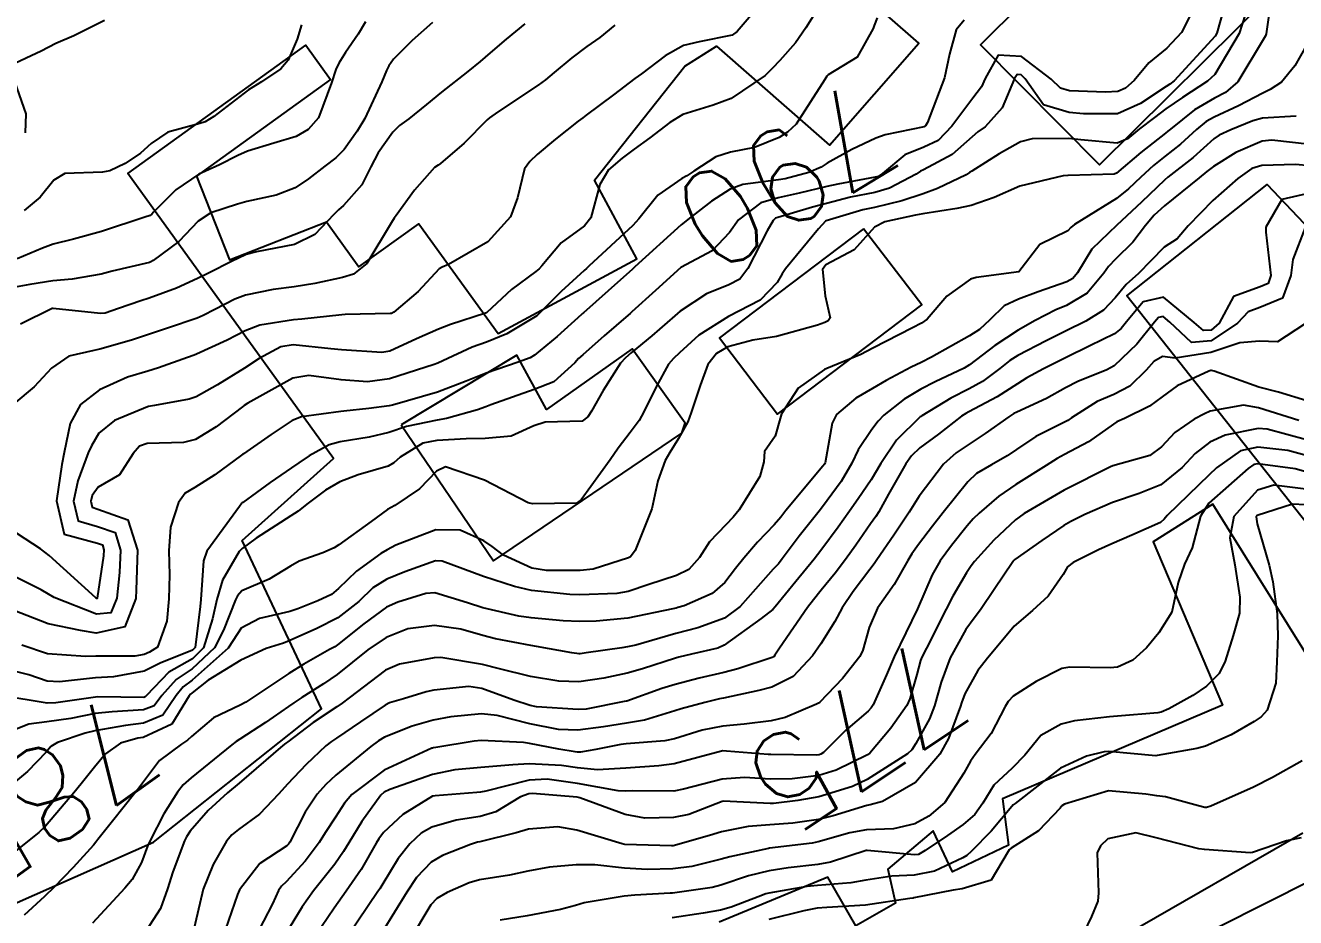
# Model space of a CAD drawing. Header units: metres. Extents: x 318500 to 325275, y 7408834 to 7428799.
# Drawn here: x 321702.1 to 321754.7, y 7423627.6 to 7423664.5 of the extents above; entities that cross this region are included whole.
import ezdxf
from ezdxf.enums import TextEntityAlignment as Align

# ---------------------------------------------------------------- set-up
doc = ezdxf.new("R2010")
doc.units = ezdxf.units.M
doc.header["$MEASUREMENT"] = 0
doc.linetypes.add('CONTINUO', pattern=[0])
for name, color, linetype in [('Cotas', 45, 'Continuous'), ('Curvas de Nivel 1m', 11, 'Continuous'), ('Curvas de Nivel 5m', 15, 'Continuous'), ('Edificações', 30, 'Continuous'), ('TEXTO', 45, 'Continuous')]:
    doc.layers.add(name, color=color, linetype=linetype)
doc.styles.add('Style-STANDARD', font='STANDARD.shx')

msp = doc.modelspace()

# ---------------------------------------------------------------- linework, layer by layer
at = {"layer": 'Curvas de Nivel 1m', "flags": 128}
for points, elevation in [([(321751.822, 7423665.704), (321751.399, 7423664.179), (321751.329, 7423664.055), (321749.631, 7423662.205), (321749.454, 7423662.061), (321749.306, 7423661.97), (321748.241, 7423661.27), (321747.286, 7423660.831), (321745.872, 7423660.837), (321745.286, 7423660.887), (321744.217, 7423661.204), (321743.466, 7423662.288), (321743.302, 7423662.455), (321743.128, 7423662.467), (321743.021, 7423662.293), (321742.504, 7423661.082), (321741.807, 7423660.305), (321741.499, 7423660.085), (321741.274, 7423659.883), (321740.437, 7423659.148), (321739.253, 7423658.518), (321739.133, 7423658.461), (321738.952, 7423658.344), (321737.846, 7423657.755), (321737.238, 7423657.586), (321736.23, 7423657.385), (321735.231, 7423657.128), (321734.659, 7423656.968), (321733.222, 7423656.549), (321733.129, 7423656.513), (321733.02, 7423656.423), (321732.777, 7423655.988), (321731.978, 7423654.438), (321731.639, 7423653.998), (321731.19, 7423653.755), (321730.264, 7423653.379), (321729.173, 7423652.66), (321729.069, 7423652.574), (321728.958, 7423652.473), (321727.997, 7423651.648), (321727.147, 7423650.938), (321726.911, 7423650.736), (321726.702, 7423650.507), (321725.988, 7423649.376), (321725.502, 7423648.524), (321725.35, 7423648.293), (321725.114, 7423648.111), (321723.582, 7423648.076), (321723.111, 7423647.918), (321722.176, 7423647.491), (321721.102, 7423647.397), (321720.312, 7423647.377), (321719.101, 7423647.318), (321718.512, 7423647.196), (321717.584, 7423646.623), (321717.323, 7423646.39), (321717.084, 7423646.251), (321715.835, 7423645.892), (321715.074, 7423645.599), (321714.482, 7423645.253), (321713.712, 7423644.673), (321713.35, 7423644.385), (321713.055, 7423644.191), (321711.615, 7423643.27), (321711.041, 7423642.843), (321710.912, 7423642.712), (321710.221, 7423641.523), (321709.981, 7423640.725), (321709.803, 7423639.923), (321709.427, 7423638.733), (321708.975, 7423638.277), (321707.998, 7423637.721), (321707.076, 7423636.759), (321707.022, 7423636.697), (321706.959, 7423636.673), (321705.055, 7423636.692), (321704.958, 7423636.687), (321703.322, 7423636.447), (321702.954, 7423636.439), (321701.04, 7423636.758)], 788), ([(321753.682, 7423665.819), (321753.448, 7423664.149), (321753.412, 7423664.066), (321753.328, 7423663.924), (321752.27, 7423662.166), (321751.758, 7423661.718), (321751.3, 7423661.481), (321750.482, 7423661.003), (321749.481, 7423660.207), (321749.373, 7423660.114), (321749.277, 7423660.037), (321748.253, 7423659.233), (321747.252, 7423658.382), (321747.15, 7423658.333), (321745.25, 7423658.278), (321745.234, 7423658.277), (321745.04, 7423658.263), (321743.245, 7423657.836), (321742.172, 7423657.369), (321741.231, 7423657.045), (321740.63, 7423656.918), (321739.225, 7423656.695), (321738.925, 7423656.644), (321737.646, 7423656.364), (321737.218, 7423656.148), (321736.385, 7423655.202), (321735.202, 7423654.585), (321735.068, 7423654.392), (321735.184, 7423653.304), (321735.386, 7423652.388), (321735.298, 7423652.26), (321735.168, 7423652.198), (321734.865, 7423652.093), (321733.162, 7423651.624), (321732.186, 7423651.465), (321731.151, 7423651.191), (321730.682, 7423650.92), (321730.322, 7423650.458), (321729.999, 7423649.594), (321729.635, 7423648.465), (321729.495, 7423648.086), (321729.104, 7423647.392), (321728.75, 7423646.821), (321728.554, 7423646.478), (321728.244, 7423645.645), (321728.003, 7423644.486), (321727.311, 7423642.763), (321727.12, 7423642.499), (321727.039, 7423642.455), (321725.565, 7423641.989), (321725.031, 7423641.925), (321723.645, 7423641.927), (321723.032, 7423642.031), (321721.857, 7423642.568), (321721.393, 7423642.925), (321721.046, 7423643.164), (321720.058, 7423643.598), (321719.05, 7423643.612), (321717.401, 7423642.982), (321717.042, 7423642.788), (321716.78, 7423642.634), (321715.772, 7423641.905), (321715.018, 7423641.181), (321714.735, 7423640.942), (321714.171, 7423640.668), (321713.342, 7423640.339), (321713.003, 7423640.232), (321711.759, 7423639.939), (321710.993, 7423639.548), (321710.669, 7423639.03), (321710.459, 7423638.718), (321708.966, 7423637.383), (321708.596, 7423637.111), (321708.296, 7423636.747), (321707.754, 7423635.946), (321706.943, 7423635.605), (321706.198, 7423635.514), (321704.938, 7423635.294), (321704.534, 7423635.198), (321703.385, 7423634.813), (321703.106, 7423634.638), (321702.924, 7423634.413), (321702.139, 7423633.601), (321701.221, 7423632.837)], 786), ([(321752.574, 7423664.929), (321752.325, 7423664.165), (321751.313, 7423662.462), (321751.018, 7423662.184), (321749.983, 7423661.516), (321749.292, 7423661.038), (321748.815, 7423660.684), (321748.204, 7423660.221), (321747.695, 7423659.804), (321747.271, 7423659.618), (321745.769, 7423659.756), (321745.273, 7423659.81), (321743.753, 7423659.803), (321743.271, 7423659.681), (321742.387, 7423659.175), (321741.252, 7423658.46), (321741.16, 7423658.402), (321741.02, 7423658.313), (321739.83, 7423657.743), (321739.238, 7423657.527), (321738.357, 7423657.229), (321737.229, 7423656.964), (321736.742, 7423656.86), (321735.22, 7423656.404), (321735.188, 7423656.39), (321734.9, 7423656.077), (321733.541, 7423654.415), (321733.401, 7423654.213), (321733.192, 7423653.859), (321732.486, 7423653.125), (321731.17, 7423652.45), (321729.947, 7423651.673), (321729.147, 7423650.947), (321728.904, 7423650.713), (321728.693, 7423650.477), (321728.176, 7423649.53), (321727.675, 7423648.492), (321727.472, 7423648.137), (321727.107, 7423647.643), (321726.61, 7423646.994), (321726.271, 7423646.512), (321725.073, 7423644.851), (321724.884, 7423644.72), (321723.062, 7423644.684), (321722.88, 7423644.735), (321721.076, 7423645.667), (321719.458, 7423646.222), (321719.082, 7423646.047), (321718.374, 7423645.307), (321717.355, 7423644.626), (321717.058, 7423644.454), (321716.377, 7423643.964), (321715.043, 7423642.994), (321714.839, 7423642.865), (321714.371, 7423642.667), (321713.391, 7423642.32), (321713.031, 7423642.113), (321712.147, 7423641.57), (321711.016, 7423641.084), (321710.845, 7423640.88), (321710.765, 7423640.714), (321710.259, 7423639.453), (321709.884, 7423638.726), (321708.971, 7423637.858), (321708.299, 7423637.415), (321707.71, 7423636.752), (321707.388, 7423636.321), (321706.951, 7423636.154), (321705.646, 7423636.083), (321704.948, 7423636.005), (321703.943, 7423635.807), (321702.943, 7423635.665), (321702.201, 7423635.568), (321700.934, 7423635.075)], 787), ([(321750.411, 7423665.127), (321749.932, 7423664.201), (321749.323, 7423663.549), (321748.587, 7423662.948), (321747.974, 7423662.223), (321747.62, 7423661.903), (321747.295, 7423661.759), (321746.788, 7423661.731), (321745.295, 7423661.786), (321744.924, 7423661.893), (321744.54, 7423662.271), (321743.314, 7423663.207), (321742.347, 7423663.268), (321741.801, 7423662.305), (321741.651, 7423661.952), (321741.292, 7423661.482), (321740.421, 7423660.323), (321739.864, 7423659.738), (321739.267, 7423659.453), (321738.477, 7423659.136), (321737.552, 7423658.365), (321737.371, 7423658.245), (321737.248, 7423658.211), (321735.702, 7423657.927), (321735.242, 7423657.827), (321734.097, 7423657.547), (321733.234, 7423657.364), (321732.513, 7423657.149), (321731.595, 7423656.444), (321731.215, 7423655.93), (321730.498, 7423655.166), (321729.2, 7423654.47), (321728.153, 7423653.518), (321727.172, 7423652.638), (321727.098, 7423652.574), (321727.018, 7423652.502), (321726.028, 7423651.646), (321725.145, 7423650.855), (321724.97, 7423650.704), (321724.811, 7423650.533), (321723.936, 7423649.738), (321723.129, 7423649.422), (321721.34, 7423648.794), (321721.121, 7423648.701), (321720.786, 7423648.583), (321719.495, 7423648.216), (321719.113, 7423648.153), (321717.834, 7423647.895), (321717.105, 7423647.649), (321716.301, 7423647.443), (321715.099, 7423647.261), (321714.632, 7423647.13), (321713.804, 7423646.673), (321713.378, 7423646.384), (321713.083, 7423646.185), (321712.194, 7423645.573), (321711.061, 7423644.748), (321711.038, 7423644.733), (321711.018, 7423644.711), (321710.927, 7423644.581), (321709.567, 7423642.732), (321709.433, 7423642.335), (321709.322, 7423640.735), (321709.297, 7423640.445), (321709.086, 7423638.738), (321708.979, 7423638.627), (321707.639, 7423638.088), (321706.97, 7423637.759), (321705.708, 7423637.52), (321704.967, 7423637.489), (321703.47, 7423637.317), (321702.965, 7423637.348), (321702.193, 7423637.603), (321700.971, 7423637.912)], 789), ([(321734.746, 7423664.992), (321734.384, 7423664.404), (321733.951, 7423663.78), (321733.309, 7423663.039), (321733.005, 7423662.724), (321732.692, 7423662.429), (321731.29, 7423661.471), (321730.546, 7423661.199), (321729.283, 7423660.803), (321728.749, 7423660.478), (321727.912, 7423659.849), (321727.263, 7423659.371), (321726.769, 7423658.996), (321726.204, 7423658.516), (321725.848, 7423657.914), (321725.478, 7423656.526), (321725.217, 7423656.205), (321724.247, 7423655.502), (321723.441, 7423654.548), (321723.329, 7423654.418), (321723.196, 7423654.308), (321722.189, 7423653.561), (321721.17, 7423652.613), (321721.154, 7423652.596), (321721.11, 7423652.581), (321719.657, 7423652.108), (321719.16, 7423651.92), (321718.252, 7423651.521), (321717.146, 7423651.014), (321716.819, 7423650.961), (321715.146, 7423651.072), (321714.701, 7423651.11), (321713.149, 7423651.266), (321712.641, 7423651.194), (321711.745, 7423650.701), (321711.136, 7423650.305), (321710.016, 7423649.614), (321709.124, 7423649.117), (321708.846, 7423649.02), (321707.409, 7423648.757), (321707.159, 7423648.72), (321707.119, 7423648.706), (321705.751, 7423648.14), (321705.102, 7423647.61), (321704.792, 7423647.097), (321704.664, 7423646.796), (321704.23, 7423645.645), (321704.05, 7423644.805), (321704.241, 7423643.991), (321705.05, 7423643.748), (321705.775, 7423643.507), (321706.002, 7423642.776), (321705.954, 7423641.848), (321705.849, 7423640.777), (321705.6, 7423640.182), (321705, 7423640.116), (321703.249, 7423640.816), (321703.012, 7423640.946), (321702.704, 7423641.133), (321701.027, 7423641.976)], 792), ([(321732.455, 7423665.322), (321731.706, 7423664.444), (321731.531, 7423664.243), (321731.325, 7423664.097), (321729.96, 7423663.824), (321729.318, 7423663.667), (321728.554, 7423663.239), (321727.568, 7423662.496), (321727.298, 7423662.298), (321726.407, 7423661.629), (321725.283, 7423660.786), (321725.137, 7423660.676), (321724.946, 7423660.533), (321724.017, 7423659.794), (321723.259, 7423659.147), (321722.943, 7423658.866), (321722.722, 7423658.558), (321722.44, 7423657.354), (321722.146, 7423656.566), (321721.21, 7423655.531), (321719.577, 7423654.604), (321719.312, 7423654.495), (321719.197, 7423654.413), (321718.326, 7423653.476), (321717.321, 7423652.628), (321717.223, 7423652.576), (321717.169, 7423652.564), (321715.301, 7423652.525), (321715.168, 7423652.517), (321713.51, 7423652.331), (321713.164, 7423652.309), (321711.771, 7423652.09), (321711.157, 7423651.853), (321710.41, 7423651.462), (321709.142, 7423650.88), (321709.043, 7423650.84), (321708.771, 7423650.744), (321707.576, 7423650.315), (321707.134, 7423650.181), (321706.292, 7423649.933), (321705.126, 7423649.415), (321704.341, 7423648.802), (321703.905, 7423648.011), (321703.659, 7423646.811), (321703.571, 7423646.324), (321703.34, 7423644.816), (321703.664, 7423643.428), (321705.043, 7423643.055), (321705.246, 7423642.991), (321705.308, 7423642.786), (321705.29, 7423642.532), (321705.033, 7423640.79), (321705.026, 7423640.773), (321705.01, 7423640.771), (321704.972, 7423640.791), (321703.036, 7423642.552), (321702.688, 7423642.824), (321701.05, 7423643.885)], 793), ([(321718.913, 7423664.614), (321718.069, 7423663.873), (321717.307, 7423663.103), (321717.107, 7423662.829), (321717.012, 7423662.634), (321716.825, 7423662.167), (321716.109, 7423660.648), (321715.803, 7423660.121), (321715.261, 7423659.365), (321714.909, 7423659.011), (321714.454, 7423658.672), (321713.779, 7423658.145), (321713.236, 7423657.768), (321712.45, 7423657.474), (321711.227, 7423657.21), (321710.84, 7423657.102), (321709.734, 7423656.732), (321709.216, 7423656.387), (321708.408, 7423655.548), (321707.355, 7423654.758), (321707.251, 7423654.707), (321707.199, 7423654.687), (321705.651, 7423654.325), (321705.191, 7423654.203), (321703.999, 7423653.997), (321703.187, 7423653.923), (321702.242, 7423653.772), (321701.181, 7423653.58)], 796), ([(321705.329, 7423664.706), (321704.058, 7423664.07), (321703.314, 7423663.745), (321702.705, 7423663.431), (321701.446, 7423662.839)], 799), ([(321737.337, 7423664.813), (321737.208, 7423664.495), (321737.167, 7423664.372), (321736.502, 7423663.189), (321735.301, 7423662.445), (321735.273, 7423662.418), (321735.25, 7423662.391), (321735.163, 7423662.256), (321733.974, 7423660.41), (321733.614, 7423660.076), (321733.272, 7423659.861), (321732.259, 7423659.442), (321731.262, 7423659.255), (321730.653, 7423659.062), (321729.744, 7423658.465), (321729.444, 7423658.271), (321729.245, 7423658.164), (321728.254, 7423657.466), (321727.465, 7423656.496), (321727.217, 7423656.216), (321725.388, 7423654.527), (321725.291, 7423654.437), (321725.197, 7423654.356), (321724.247, 7423653.476), (321723.31, 7423652.549), (321723.238, 7423652.48), (321723.168, 7423652.426), (321722.002, 7423651.722), (321721.152, 7423651.384), (321720.562, 7423651.176), (321719.344, 7423650.607), (321719.139, 7423650.517), (321718.99, 7423650.463), (321717.132, 7423649.869), (321716.225, 7423649.738), (321715.132, 7423649.823), (321713.802, 7423650.005), (321713.132, 7423649.895), (321711.266, 7423648.853), (321711.12, 7423648.757), (321711.053, 7423648.711), (321709.959, 7423647.876), (321709.099, 7423647.353), (321708.607, 7423647.235), (321707.096, 7423647.184), (321706.78, 7423647.079), (321706.518, 7423646.769), (321705.96, 7423645.894), (321705.069, 7423645.382), (321704.819, 7423645.038), (321704.762, 7423644.794), (321704.817, 7423644.553), (321705.057, 7423644.472), (321706.305, 7423644.023), (321706.698, 7423642.765), (321706.646, 7423641.135), (321706.625, 7423640.766), (321706.174, 7423639.591), (321704.988, 7423639.337), (321704.345, 7423639.444), (321702.994, 7423639.725), (321701.552, 7423640.285)], 791), ([(321726.466, 7423664.513), (321725.845, 7423664), (321725.316, 7423663.625), (321724.684, 7423663.161), (321723.951, 7423662.543), (321723.597, 7423662.247), (321723.295, 7423662.03), (321721.613, 7423660.905), (321721.281, 7423660.673), (321721.175, 7423660.582), (321720.233, 7423659.628), (321719.253, 7423658.787), (321719.15, 7423658.713), (321719.005, 7423658.612), (321718.179, 7423657.677), (321717.411, 7423656.628), (321717.331, 7423656.517), (321717.217, 7423656.332), (321716.201, 7423654.645), (321715.649, 7423654.198), (321715.191, 7423654.055), (321714.046, 7423653.813), (321713.185, 7423653.671), (321712.314, 7423653.562), (321711.179, 7423653.335), (321710.731, 7423653.162), (321709.903, 7423652.729), (321709.416, 7423652.487), (321709.165, 7423652.378), (321707.946, 7423651.964), (321707.154, 7423651.7), (321706.452, 7423651.468), (321705.145, 7423651.096), (321704.894, 7423651.044), (321703.855, 7423650.809), (321703.135, 7423650.307), (321702.425, 7423649.529), (321701.574, 7423648.835)], 794), ([(321716.139, 7423664.648), (321715.834, 7423664.141), (321715.311, 7423663.373), (321715.032, 7423662.936), (321714.916, 7423662.666), (321714.74, 7423662.114), (321714.191, 7423660.676), (321713.772, 7423660.183), (321713.268, 7423659.899), (321712.342, 7423659.621), (321711.259, 7423659.291), (321710.855, 7423659.117), (321710.09, 7423658.727), (321709.516, 7423658.466), (321709.244, 7423658.336), (321708.291, 7423657.693), (321707.367, 7423656.759), (321707.297, 7423656.682), (321707.219, 7423656.632), (321707.009, 7423656.554), (321705.212, 7423655.962), (321704.053, 7423655.652), (321703.206, 7423655.441), (321702.76, 7423655.269), (321701.721, 7423654.835)], 797), ([(321713.488, 7423664.528), (321713.319, 7423663.932), (321712.935, 7423663.064), (321712.634, 7423662.697), (321711.836, 7423662.163), (321711.291, 7423661.825), (321709.865, 7423660.731), (321709.506, 7423660.507), (321709.275, 7423660.43), (321707.952, 7423660.071), (321707.263, 7423659.602), (321706.821, 7423659.202), (321706.194, 7423658.776), (321705.548, 7423658.483), (321705.244, 7423658.417), (321703.689, 7423658.368), (321703.239, 7423658.095), (321702.67, 7423657.384), (321702, 7423656.832)], 798), ([(321701.409, 7423662.729), (321702.073, 7423660.832), (321702.051, 7423660.05)], 799), ([(321754.687, 7423660.738), (321753.288, 7423660.652), (321752.896, 7423660.546), (321751.987, 7423660.169), (321751.497, 7423659.957), (321751.274, 7423659.797), (321750.421, 7423659.034), (321749.375, 7423658.208), (321749.249, 7423658.105), (321748.274, 7423657.185), (321747.257, 7423656.23), (321746.229, 7423655.231), (321745.624, 7423654.254), (321745.439, 7423654.013), (321745.194, 7423653.877), (321744, 7423653.465), (321743.183, 7423653.17), (321742.592, 7423652.883), (321742.003, 7423652.302), (321741.567, 7423651.905), (321741.163, 7423651.641), (321739.584, 7423650.764), (321739.152, 7423650.544), (321738.748, 7423650.346), (321737.711, 7423649.792), (321737.137, 7423649.471), (321736.446, 7423649.061), (321735.647, 7423648.385), (321735.472, 7423648.029), (321735.177, 7423646.389), (321735.153, 7423646.326), (321735.089, 7423646.248), (321733.556, 7423644.413), (321733.339, 7423644.142), (321733.061, 7423643.82), (321732.375, 7423643.105), (321731.805, 7423642.439), (321731.466, 7423642.011), (321731.025, 7423641.435), (321730.502, 7423640.971), (321729.334, 7423640.467), (321729.082, 7423640.396), (321729.009, 7423640.373), (321728.877, 7423640.341), (321727.005, 7423639.953), (321725.689, 7423639.827), (321725.003, 7423639.814), (321724.324, 7423639.851), (321723.004, 7423639.974), (321722.492, 7423640.045), (321721.008, 7423640.381), (321720.361, 7423640.586), (321719.016, 7423641.007), (321718.64, 7423640.981), (321717.482, 7423640.623), (321717.008, 7423640.406), (321716.068, 7423639.716), (321714.983, 7423638.846), (321714.869, 7423638.773), (321714.65, 7423638.663), (321713.594, 7423638.054), (321712.97, 7423637.663), (321711.524, 7423636.702), (321711.188, 7423636.476), (321710.955, 7423636.349), (321709.846, 7423635.827), (321708.935, 7423635.057), (321708.766, 7423634.908), (321708.523, 7423634.744), (321707.611, 7423634.065), (321706.905, 7423633.126), (321706.751, 7423632.913), (321706.626, 7423632.764), (321705.663, 7423631.554), (321705.06, 7423630.787), (321704.981, 7423630.686), (321704.877, 7423630.563), (321704.032, 7423629.633), (321703.245, 7423628.814), (321702.846, 7423628.425), (321702.003, 7423627.664)], 784), ([(321755.272, 7423659.564), (321753.679, 7423659.741), (321753.273, 7423659.7), (321752.191, 7423659.242), (321751.257, 7423658.663), (321750.99, 7423658.448), (321750.67, 7423658.189), (321749.238, 7423657.021), (321748.811, 7423656.637), (321748.441, 7423656.218), (321747.921, 7423655.521), (321747.209, 7423654.814), (321746.918, 7423654.521), (321746.719, 7423654.237), (321746.024, 7423653.411), (321745.18, 7423652.906), (321744.729, 7423652.715), (321743.871, 7423652.279), (321743.166, 7423651.878), (321742.211, 7423651.248), (321741.151, 7423650.438), (321740.937, 7423650.313), (321739.735, 7423649.737), (321739.136, 7423649.432), (321738.458, 7423649.022), (321737.606, 7423648.363), (321737.375, 7423648.108), (321737.111, 7423647.765), (321736.544, 7423646.93), (321736.28, 7423646.378), (321735.847, 7423645.618), (321735.072, 7423644.567), (321734.933, 7423644.392), (321734.109, 7423643.349), (321733.401, 7423642.415), (321733.243, 7423642.211), (321733.033, 7423641.978), (321732.293, 7423641.159), (321731.662, 7423640.44), (321731.005, 7423639.959), (321729.901, 7423639.561), (321728.999, 7423639.321), (321727.338, 7423638.84), (321726.993, 7423638.763), (321726.765, 7423638.729), (321725.282, 7423638.517), (321725.03, 7423638.479), (321724.989, 7423638.477), (321724.687, 7423638.525), (321723.222, 7423638.777), (321722.993, 7423638.818), (321721.525, 7423639.101), (321720.997, 7423639.232), (321720.094, 7423639.495), (321719, 7423639.65), (321717.899, 7423639.516), (321716.995, 7423639.162), (321716.234, 7423638.641), (321714.97, 7423637.627), (321714.398, 7423637.233), (321713.508, 7423636.675), (321713.178, 7423636.456), (321712.954, 7423636.296), (321712.005, 7423635.633), (321710.933, 7423634.941), (321710.791, 7423634.853), (321710.602, 7423634.715), (321708.916, 7423633.347), (321708.598, 7423633.058), (321708.352, 7423632.746), (321707.79, 7423631.852), (321707.22, 7423630.757), (321707.121, 7423630.513), (321706.866, 7423629.837), (321706.482, 7423629.139), (321706.178, 7423628.77), (321704.835, 7423627.33)], 783), ([(321755.258, 7423658.684), (321754.655, 7423658.74), (321753.258, 7423658.703), (321752.845, 7423658.568), (321752.271, 7423658.165), (321751.241, 7423657.25), (321750.212, 7423656.195), (321749.757, 7423655.667), (321749.217, 7423655.32), (321748.671, 7423654.752), (321748.153, 7423654.22), (321747.645, 7423653.773), (321747.185, 7423653.213), (321746.709, 7423652.705), (321745.978, 7423652.248), (321745.166, 7423651.856), (321744.326, 7423651.437), (321743.155, 7423650.831), (321742.825, 7423650.621), (321742.418, 7423650.297), (321741.693, 7423649.754), (321741.137, 7423649.448), (321740.385, 7423649.067), (321739.189, 7423648.339), (321739.149, 7423648.31), (321739.119, 7423648.287), (321738.13, 7423647.329), (321737.481, 7423646.364), (321737.083, 7423645.685), (321736.551, 7423644.9), (321736.186, 7423644.379), (321735.718, 7423643.726), (321735.046, 7423642.818), (321734.86, 7423642.575), (321734.719, 7423642.395), (321733.965, 7423641.467), (321733.113, 7423640.418), (321733.009, 7423640.315), (321732.523, 7423639.945), (321730.994, 7423638.838), (321730.731, 7423638.714), (321729.649, 7423638.463), (321729.117, 7423638.34), (321728.987, 7423638.303), (321727.616, 7423637.855), (321726.978, 7423637.677), (321726.014, 7423637.47), (321724.972, 7423637.324), (321724.155, 7423637.35), (321722.975, 7423637.539), (321721.694, 7423637.854), (321720.982, 7423638.041), (321719.262, 7423638.321), (321718.986, 7423638.315), (321717.548, 7423638.055), (321716.977, 7423637.796), (321715.47, 7423636.652), (321715.178, 7423636.435), (321714.954, 7423636.286), (321713.98, 7423635.635), (321712.932, 7423634.842), (321712.838, 7423634.774), (321712.72, 7423634.683), (321710.914, 7423633.122), (321710.429, 7423632.717), (321709.632, 7423631.996), (321708.886, 7423631.135), (321708.725, 7423630.898), (321708.646, 7423630.742), (321708.159, 7423629.449), (321707.949, 7423628.749), (321707.659, 7423627.935), (321706.889, 7423626.759)], 782), ([(321755.244, 7423657.554), (321754.089, 7423657.294), (321753.431, 7423656.148), (321753.432, 7423655.943), (321753.631, 7423654.146), (321753.53, 7423653.811), (321753.193, 7423653.68), (321752.086, 7423653.267), (321751.494, 7423652.175), (321751.167, 7423651.885), (321750.846, 7423651.864), (321750.462, 7423652.191), (321749.186, 7423653.251), (321748.349, 7423653.052), (321747.654, 7423652.225), (321747.441, 7423651.954), (321747.165, 7423651.732), (321746.14, 7423651.226), (321745.155, 7423650.752), (321744.228, 7423650.274), (321743.529, 7423649.9), (321743.141, 7423649.662), (321742.308, 7423649.122), (321741.123, 7423648.494), (321741.003, 7423648.431), (321740.827, 7423648.314), (321739.869, 7423647.568), (321739.1, 7423647.002), (321738.757, 7423646.683), (321738.524, 7423646.348), (321737.805, 7423645.087), (321737.401, 7423644.365), (321737.273, 7423644.161), (321737.062, 7423643.86), (321736.447, 7423642.978), (321736.019, 7423642.38), (321735.593, 7423641.823), (321735.021, 7423641.12), (321734.691, 7423640.719), (321734.446, 7423640.398), (321733.288, 7423638.711), (321733.101, 7423638.418), (321733.047, 7423638.361), (321732.989, 7423638.33), (321731.563, 7423637.859), (321730.979, 7423637.707), (321729.961, 7423637.475), (321728.971, 7423637.214), (321728.409, 7423637.038), (321726.96, 7423636.525), (321726.942, 7423636.518), (321726.858, 7423636.501), (321725.277, 7423636.194), (321724.955, 7423636.172), (321723.218, 7423636.284), (321722.957, 7423636.336), (321722.292, 7423636.56), (321720.967, 7423637.043), (321720.429, 7423637.125), (321718.966, 7423636.972), (321718.661, 7423636.908), (321717.721, 7423636.619), (321717.14, 7423636.444), (321716.956, 7423636.357), (321715.929, 7423635.661), (321714.935, 7423634.991), (321714.741, 7423634.854), (321714.498, 7423634.664), (321713.692, 7423633.903), (321712.914, 7423633.087), (321712.556, 7423632.685), (321711.752, 7423631.843), (321710.887, 7423631.205), (321710.613, 7423630.985), (321710.392, 7423630.717), (321709.829, 7423629.762), (321709.424, 7423628.731), (321708.991, 7423626.897)], 781), ([(321755.033, 7423652.131), (321753.912, 7423651.393), (321753.163, 7423651.423), (321752.352, 7423651.353), (321751.158, 7423650.952), (321749.68, 7423650.727), (321749.156, 7423650.791), (321748.791, 7423650.576), (321748.48, 7423650.217), (321747.8, 7423649.564), (321747.135, 7423649.218), (321746.45, 7423648.921), (321745.388, 7423648.256), (321745.231, 7423648.146), (321745.117, 7423648.085), (321743.909, 7423647.477), (321743.1, 7423646.936), (321742.719, 7423646.67), (321742.062, 7423646.3), (321741.453, 7423645.94), (321741.083, 7423645.596), (321740.069, 7423644.325), (321739.631, 7423643.762), (321739.05, 7423642.999), (321738.77, 7423642.618), (321738.608, 7423642.346), (321738.031, 7423641.349), (321737.352, 7423640.365), (321737.002, 7423639.572), (321736.735, 7423638.63), (321736.613, 7423638.374), (321735.894, 7423637.463), (321734.961, 7423636.478), (321734.91, 7423636.441), (321734.817, 7423636.392), (321733.517, 7423635.846), (321732.949, 7423635.711), (321731.821, 7423635.563), (321730.945, 7423635.481), (321730.081, 7423635.321), (321728.937, 7423634.958), (321728.534, 7423634.878), (321726.934, 7423634.748), (321726.716, 7423634.72), (321725.681, 7423634.512), (321725.046, 7423634.402), (321724.929, 7423634.409), (321724.831, 7423634.423), (321724.155, 7423634.532), (321722.933, 7423634.764), (321722.683, 7423634.804), (321720.935, 7423634.886), (321720.649, 7423634.868), (321719.059, 7423634.599), (321718.948, 7423634.582), (321718.93, 7423634.578), (321718.896, 7423634.567), (321716.92, 7423633.664), (321715.571, 7423632.65), (321715.27, 7423632.29), (321714.896, 7423631.716), (321714.477, 7423631.073), (321714.22, 7423630.667), (321713.651, 7423629.89), (321712.855, 7423629.038), (321712.67, 7423628.866), (321712.541, 7423628.685), (321712.285, 7423628.129), (321711.551, 7423626.699)], 779), ([(321755.132, 7423648.95), (321753.961, 7423649.318), (321753.141, 7423649.525), (321751.286, 7423650.178), (321751.182, 7423650.211), (321751.15, 7423650.205), (321751.07, 7423650.181), (321749.761, 7423649.581), (321749.134, 7423649.125), (321748.61, 7423648.733), (321747.578, 7423648.225), (321747.259, 7423648.087), (321747.116, 7423647.988), (321746.089, 7423647.261), (321745.097, 7423646.732), (321744.79, 7423646.569), (321744.33, 7423646.271), (321743.082, 7423645.485), (321742.366, 7423645.008), (321741.557, 7423644.305), (321741.311, 7423644.063), (321741.062, 7423643.78), (321740.409, 7423642.96), (321739.946, 7423642.326), (321739.615, 7423641.748), (321739.01, 7423640.34), (321738.041, 7423638.354), (321737.721, 7423637.616), (321737.162, 7423636.367), (321737.082, 7423636.244), (321736.956, 7423636.112), (321736.016, 7423635.307), (321735.108, 7423634.388), (321735, 7423634.318), (321734.929, 7423634.295), (321734.822, 7423634.285), (321732.929, 7423634.308), (321732.824, 7423634.316), (321731.091, 7423634.448), (321730.93, 7423634.46), (321730.892, 7423634.45), (321728.925, 7423633.924), (321728.292, 7423633.848), (321726.922, 7423633.747), (321725.755, 7423633.678), (321724.922, 7423633.761), (321724.254, 7423633.861), (321722.924, 7423633.928), (321722.243, 7423633.88), (321720.922, 7423633.766), (321719.838, 7423633.674), (321718.919, 7423633.479), (321717.148, 7423632.862), (321716.911, 7423632.747), (321716.776, 7423632.632), (321715.995, 7423631.542), (321715.452, 7423630.651), (321715.235, 7423630.294), (321714.867, 7423629.775), (321714.377, 7423629.145), (321713.99, 7423628.669), (321713.514, 7423628.002), (321712.832, 7423626.877)], 778), ([(321754.793, 7423648.133), (321753.128, 7423648.67), (321752.51, 7423648.779), (321751.125, 7423648.524), (321750.889, 7423648.418), (321750.468, 7423648.19), (321749.668, 7423647.645), (321749.103, 7423647.045), (321748.627, 7423646.685), (321747.09, 7423646.26), (321747.069, 7423646.252), (321747.03, 7423646.231), (321745.08, 7423645.252), (321743.423, 7423644.285), (321743.213, 7423644.143), (321743.066, 7423644.028), (321742.169, 7423643.183), (321741.366, 7423642.307), (321741.221, 7423642.125), (321741.033, 7423641.838), (321740.467, 7423640.869), (321740.189, 7423640.322), (321739.372, 7423638.712), (321739.183, 7423638.337), (321739.129, 7423638.197), (321738.979, 7423637.618), (321738.688, 7423636.62), (321738.56, 7423636.346), (321737.901, 7423635.401), (321737.03, 7423634.369), (321736.929, 7423634.294), (321735.64, 7423633.665), (321734.921, 7423633.441), (321733.812, 7423633.3), (321732.919, 7423633.294), (321731.84, 7423633.352), (321730.919, 7423633.295), (321729.317, 7423632.869), (321728.913, 7423632.794), (321727.221, 7423632.804), (321726.913, 7423632.79), (321726.61, 7423632.806), (321724.916, 7423633.112), (321723.664, 7423633.285), (321722.917, 7423633.252), (321721.123, 7423632.788), (321720.912, 7423632.745), (321720.76, 7423632.733), (321719.031, 7423632.599), (321718.919, 7423632.591), (321717.687, 7423631.829), (321716.887, 7423631.082), (321716.693, 7423630.823), (321716.581, 7423630.634), (321715.957, 7423629.55), (321715.347, 7423628.653), (321714.843, 7423627.946), (321714.321, 7423627.18)], 777), ([(321755.108, 7423647.338), (321753.479, 7423647.781), (321753.115, 7423647.813), (321751.742, 7423647.539), (321751.106, 7423647.236), (321750.51, 7423646.777), (321749.96, 7423646.197), (321749.083, 7423645.483), (321748.183, 7423645.115), (321747.075, 7423644.75), (321745.938, 7423644.247), (321745.36, 7423643.961), (321745.063, 7423643.787), (321744.155, 7423643.172), (321743.041, 7423642.383), (321742.99, 7423642.341), (321742.951, 7423642.291), (321742.185, 7423641.136), (321741.612, 7423640.304), (321741.352, 7423639.961), (321741.002, 7423639.483), (321740.363, 7423638.319), (321739.99, 7423637.309), (321739.714, 7423636.329), (321739.502, 7423635.781), (321738.936, 7423634.763), (321738.766, 7423634.509), (321738.586, 7423634.345), (321736.919, 7423633.276), (321736.311, 7423632.981), (321734.912, 7423632.552), (321734.049, 7423632.403), (321733.039, 7423632.287), (321732.908, 7423632.284), (321730.974, 7423632.374), (321730.909, 7423632.361), (321729.532, 7423631.829), (321728.898, 7423631.699), (321727.706, 7423631.68), (321726.9, 7423631.822), (321725.013, 7423632.519), (321724.91, 7423632.541), (321723.064, 7423632.7), (321722.911, 7423632.687), (321722.557, 7423632.555), (321721.535, 7423631.936), (321720.897, 7423631.741), (321719.896, 7423631.588), (321718.891, 7423631.305), (321718.445, 7423631.048), (321717.976, 7423630.614), (321717.491, 7423630.001), (321716.855, 7423628.963), (321716.733, 7423628.75), (321716.658, 7423628.633), (321716.254, 7423628.049), (321715.308, 7423626.653)], 776), ([(321755.089, 7423646.018), (321754.639, 7423646.135), (321753.093, 7423646.341), (321752.928, 7423646.317), (321752.701, 7423646.156), (321751.075, 7423644.72), (321750.728, 7423644.185), (321750.375, 7423642.865), (321750.067, 7423642.195), (321749.793, 7423641.434), (321749.534, 7423640.202), (321749.001, 7423639.344), (321748.486, 7423638.724), (321747.918, 7423638.221), (321747.28, 7423637.933), (321746.985, 7423637.896), (321745.312, 7423637.928), (321744.984, 7423637.867), (321743.916, 7423637.336), (321742.967, 7423636.732), (321742.753, 7423636.502), (321742.636, 7423636.293), (321742.059, 7423635.183), (321741.396, 7423634.305), (321741.195, 7423634.039), (321740.922, 7423633.541), (321740.142, 7423632.322), (321739.473, 7423631.76), (321738.896, 7423631.439), (321738.007, 7423631.239), (321736.892, 7423631.189), (321736.201, 7423631.066), (321734.885, 7423630.69), (321734.635, 7423630.643), (321732.88, 7423630.43), (321732.829, 7423630.421), (321731.236, 7423630.075), (321730.873, 7423629.981), (321729.652, 7423629.674), (321728.867, 7423629.577), (321727.805, 7423629.547), (321726.866, 7423629.599), (321725.64, 7423629.74), (321724.868, 7423629.745), (321723.76, 7423629.643), (321722.864, 7423629.481), (321722.106, 7423629.316), (321720.858, 7423629.124), (321720.436, 7423629.004), (321719.522, 7423628.593), (321719.092, 7423628.353), (321718.845, 7423628.087), (321717.967, 7423626.613)], 774), ([(321755.082, 7423645.301), (321753.759, 7423645.467), (321753.081, 7423645.257), (321752.099, 7423644.165), (321751.939, 7423643.284), (321752.144, 7423642.163), (321752.352, 7423640.828), (321752.333, 7423640.16), (321752.071, 7423639.234), (321751.741, 7423638.169), (321751.491, 7423637.664), (321750.975, 7423637.147), (321750.401, 7423636.756), (321749.414, 7423636.203), (321749.1, 7423636.066), (321748.957, 7423636.038), (321747.281, 7423635.901), (321746.955, 7423635.876), (321745.506, 7423635.698), (321744.95, 7423635.573), (321744.113, 7423635.102), (321743.447, 7423634.282), (321742.925, 7423633.747), (321742.168, 7423633.047), (321741.708, 7423632.302), (321741.378, 7423631.83), (321740.897, 7423631.412), (321740.247, 7423630.963), (321739.321, 7423630.333), (321739.04, 7423630.175), (321738.877, 7423630.152), (321736.916, 7423630.333), (321736.879, 7423630.331), (321735.405, 7423629.851), (321734.871, 7423629.762), (321733.652, 7423629.625), (321732.866, 7423629.5), (321732.007, 7423629.284), (321730.857, 7423628.897), (321730.501, 7423628.8), (321728.852, 7423628.575), (321728.756, 7423628.567), (321727.303, 7423628.493), (321726.849, 7423628.446), (321725.2, 7423628.163), (321724.845, 7423628.064), (321724.213, 7423627.898), (321722.841, 7423627.637), (321721.717, 7423627.445)], 773), ([(321755.075, 7423644.647), (321754.537, 7423644.674), (321753.071, 7423644.209), (321753.026, 7423644.151), (321753.066, 7423643.863), (321753.572, 7423642.145), (321753.717, 7423641.456), (321753.901, 7423640.141), (321753.922, 7423639.219), (321753.884, 7423638.141), (321753.849, 7423637.269), (321753.482, 7423636.145), (321753.235, 7423635.868), (321752.953, 7423635.671), (321751.989, 7423635.119), (321750.937, 7423634.659), (321750.568, 7423634.553), (321748.931, 7423634.265), (321748.879, 7423634.262), (321746.933, 7423634.442), (321746.739, 7423634.426), (321746.006, 7423634.244), (321744.925, 7423633.739), (321743.043, 7423632.288), (321742.972, 7423632.226), (321742.908, 7423632.156), (321742.048, 7423631.143), (321741.238, 7423630.306), (321741.05, 7423630.136), (321740.876, 7423630.03), (321739.71, 7423629.485), (321738.865, 7423629.314), (321737.939, 7423629.279), (321736.861, 7423629.106), (321736.244, 7423628.992), (321734.857, 7423628.884), (321734.414, 7423628.839), (321732.852, 7423628.575), (321732.728, 7423628.545), (321732.408, 7423628.424), (321731.292, 7423627.989), (321730.844, 7423627.859), (321730.127, 7423627.735), (321728.841, 7423627.554)], 772), ([(321754.929, 7423634.049), (321753.71, 7423633.354), (321752.918, 7423632.964), (321751.149, 7423632.176), (321750.973, 7423632.115), (321750.909, 7423632.112), (321750.639, 7423632.184), (321749.273, 7423632.564), (321748.914, 7423632.593), (321748.463, 7423632.666), (321746.916, 7423632.804), (321745.089, 7423632.257), (321744.985, 7423632.183), (321744.907, 7423632.089), (321744.018, 7423631.149), (321742.882, 7423630.429), (321742.804, 7423630.368), (321742.758, 7423630.291), (321742.05, 7423629.111), (321740.857, 7423628.751), (321740.48, 7423628.692), (321738.85, 7423628.371), (321738.823, 7423628.367), (321738.685, 7423628.342), (321736.847, 7423628.071), (321735.252, 7423627.98), (321734.846, 7423627.95), (321734.291, 7423627.845), (321732.841, 7423627.483)], 771)]:
    msp.add_lwpolyline(points, dxfattribs=dict(at, elevation=elevation))
at = {"layer": 'Curvas de Nivel 5m', "flags": 128}
for points, elevation in [([(321722.745, 7423664.559), (321721.966, 7423663.925), (321721.312, 7423663.358), (321720.894, 7423662.999), (321720.387, 7423662.594), (321719.291, 7423661.728), (321718.674, 7423661.228), (321717.931, 7423660.623), (321717.55, 7423660.353), (321717.272, 7423660.078), (321716.673, 7423659.224), (321716.369, 7423658.643), (321715.985, 7423657.903), (321715.226, 7423657.037), (321715.024, 7423656.862), (321714.825, 7423656.664), (321714.047, 7423655.836), (321713.207, 7423655.42), (321711.631, 7423655.13), (321711.203, 7423655.011), (321710.592, 7423654.719), (321709.669, 7423654.257), (321709.189, 7423654.017), (321708.319, 7423653.612), (321707.177, 7423653.21), (321706.84, 7423653.1), (321705.912, 7423652.779), (321705.367, 7423652.587), (321705.167, 7423652.566), (321703.209, 7423652.78), (321703.169, 7423652.778), (321701.859, 7423652.134)], 795), ([(321740.932, 7423664.72), (321740.605, 7423664.321), (321740.331, 7423663.308), (321740.117, 7423662.328), (321739.417, 7423660.473), (321739.333, 7423660.339), (321739.307, 7423660.312), (321739.279, 7423660.301), (321737.671, 7423659.967), (321737.272, 7423659.823), (321736.285, 7423659.36), (321735.256, 7423658.795), (321735.017, 7423658.63), (321734.5, 7423658.401), (321733.519, 7423658.143), (321733.245, 7423658.101), (321731.775, 7423657.909), (321731.239, 7423657.712), (321730.469, 7423657.22), (321729.487, 7423656.467), (321729.343, 7423656.344), (321729.218, 7423656.238), (321727.299, 7423654.499), (321727.246, 7423654.452), (321727.199, 7423654.408), (321726.192, 7423653.508), (321725.171, 7423652.603), (321725.135, 7423652.566), (321725.094, 7423652.531), (321724.085, 7423651.612), (321723.144, 7423650.841), (321722.957, 7423650.739), (321722.461, 7423650.56), (321721.135, 7423650.099), (321720.314, 7423649.771), (321719.127, 7423649.313), (321717.267, 7423648.774), (321717.121, 7423648.742), (321716.281, 7423648.643), (321715.248, 7423648.528), (321715.118, 7423648.513), (321713.493, 7423648.298), (321713.112, 7423648.146), (321712.239, 7423647.557), (321711.091, 7423646.766), (321711.057, 7423646.744), (321711.014, 7423646.711), (321709.908, 7423645.897), (321709.069, 7423645.369), (321708.676, 7423645.134), (321708.395, 7423644.747), (321708.072, 7423643.727), (321707.992, 7423642.75), (321708.029, 7423641.746), (321707.996, 7423640.75), (321707.909, 7423639.838), (321707.531, 7423638.754), (321707.191, 7423638.544), (321706.977, 7423638.449), (321706.586, 7423638.376), (321704.976, 7423638.38), (321704.545, 7423638.365), (321702.977, 7423638.476), (321701.913, 7423638.831)], 790), ([(321755.329, 7423664.061), (321754.626, 7423662.828), (321754.072, 7423662.142), (321753.611, 7423661.841), (321753.303, 7423661.697), (321752.297, 7423661.163), (321751.288, 7423660.695), (321750.955, 7423660.515), (321750.564, 7423660.191), (321749.892, 7423659.579), (321749.263, 7423659.078), (321748.776, 7423658.696), (321748.253, 7423658.22), (321747.741, 7423657.729), (321747.241, 7423657.334), (321745.5, 7423656.256), (321745.357, 7423656.129), (321745.226, 7423655.996), (321744.067, 7423655.428), (321743.2, 7423654.29), (321741.439, 7423654.065), (321741.195, 7423653.99), (321740.222, 7423653.287), (321739.41, 7423652.336), (321739.168, 7423652.164), (321738.791, 7423651.971), (321737.158, 7423651.132), (321736.656, 7423650.874), (321735.478, 7423650.387), (321735.246, 7423650.291), (321735.148, 7423650.245), (321734.057, 7423649.485), (321733.375, 7423648.416), (321733.317, 7423648.217), (321733.106, 7423647.488), (321732.67, 7423646.852), (321732.633, 7423646.427), (321732.476, 7423645.821), (321731.622, 7423644.442), (321731.376, 7423644.134), (321731.061, 7423643.817), (321730.389, 7423643.117), (321729.978, 7423642.461), (321729.528, 7423641.969), (321729.029, 7423641.72), (321727.881, 7423641.346), (321727.018, 7423641.059), (321726.55, 7423640.974), (321725.016, 7423640.928), (321724.607, 7423640.935), (321723.018, 7423641.101), (321722.314, 7423641.267), (321721.026, 7423641.678), (321719.318, 7423642.315), (321719.036, 7423642.326), (321717.771, 7423641.877), (321717.024, 7423641.576), (321716.444, 7423641.213), (321715.863, 7423640.647), (321715, 7423639.974), (321714.132, 7423639.53), (321712.985, 7423639.019), (321712.74, 7423638.927), (321712.03, 7423638.694), (321710.975, 7423638.22), (321709.628, 7423637.391), (321708.961, 7423636.861), (321708.894, 7423636.808), (321708.842, 7423636.741), (321708.119, 7423635.571), (321706.934, 7423635.021), (321706.713, 7423634.983), (321705.994, 7423634.774), (321705.37, 7423634.336), (321704.915, 7423633.787), (321704.474, 7423633.228), (321704.13, 7423632.802), (321702.885, 7423631.339), (321702.62, 7423631.085), (321702.28, 7423630.826), (321701.505, 7423630.199)], 785), ([(321755.065, 7423656.132), (321754.544, 7423654.803), (321754.471, 7423654.137), (321754.123, 7423653.204), (321753.18, 7423652.824), (321752.698, 7423652.637), (321752.255, 7423652.164), (321751.163, 7423651.437), (321750.345, 7423651.375), (321749.448, 7423652.206), (321749.174, 7423652.452), (321748.981, 7423652.403), (321748.821, 7423652.213), (321748.087, 7423651.295), (321747.152, 7423650.404), (321746.849, 7423650.235), (321745.64, 7423649.755), (321745.138, 7423649.488), (321744.352, 7423649.052), (321743.123, 7423648.491), (321742.989, 7423648.424), (321742.79, 7423648.293), (321741.809, 7423647.604), (321741.102, 7423647.138), (321740.611, 7423646.803), (321740.075, 7423646.325), (321739.077, 7423645.013), (321738.663, 7423644.346), (321738.023, 7423643.388), (321737.317, 7423642.366), (321737.204, 7423642.201), (321737.034, 7423641.974), (321736.334, 7423641.063), (321735.885, 7423640.381), (321735.577, 7423639.812), (321734.995, 7423638.893), (321734.653, 7423638.395), (321733.85, 7423637.534), (321732.97, 7423637.099), (321732.436, 7423636.96), (321730.963, 7423636.647), (321730.801, 7423636.613), (321730.191, 7423636.458), (321729.221, 7423636.202), (321728.955, 7423636.118), (321727.698, 7423635.739), (321726.947, 7423635.607), (321725.997, 7423635.457), (321724.942, 7423635.313), (321724.134, 7423635.341), (321722.945, 7423635.582), (321721.592, 7423635.929), (321720.951, 7423636), (321719.677, 7423635.865), (321718.947, 7423635.737), (321718.071, 7423635.486), (321716.936, 7423635.025), (321716.688, 7423634.88), (321716.359, 7423634.639), (321714.918, 7423633.46), (321714.503, 7423633.075), (321714.141, 7423632.668), (321713.642, 7423631.929), (321713.007, 7423630.679), (321712.957, 7423630.601), (321712.878, 7423630.536), (321711.771, 7423629.792), (321710.931, 7423628.709), (321710.848, 7423628.52), (321710.217, 7423626.719)], 780), ([(321755.098, 7423646.692), (321754.342, 7423646.897), (321753.103, 7423647.04), (321752.375, 7423646.887), (321751.393, 7423646.175), (321751.087, 7423645.897), (321749.346, 7423644.206), (321749.219, 7423644.056), (321749.066, 7423643.923), (321747.886, 7423643.393), (321747.052, 7423643.038), (321746.497, 7423642.79), (321745.453, 7423642.254), (321745.218, 7423642.077), (321745.033, 7423641.768), (321744.419, 7423640.869), (321743.76, 7423640.279), (321743.003, 7423639.622), (321742.404, 7423638.888), (321741.904, 7423638.301), (321741.504, 7423637.783), (321740.968, 7423636.822), (321740.828, 7423636.446), (321740.783, 7423636.313), (321740.281, 7423634.979), (321739.929, 7423634.325), (321738.918, 7423633.156), (321737.553, 7423632.36), (321737.045, 7423632.231), (321736.907, 7423632.197), (321735.511, 7423631.774), (321734.898, 7423631.623), (321733.837, 7423631.465), (321732.895, 7423631.396), (321731.99, 7423631.332), (321730.89, 7423631.108), (321730.384, 7423630.951), (321728.881, 7423630.535), (321728.822, 7423630.53), (321726.881, 7423630.591), (321726.771, 7423630.612), (321724.89, 7423631.184), (321724.103, 7423631.321), (321722.89, 7423631.216), (321722.376, 7423631.069), (321720.882, 7423630.695), (321720.786, 7423630.676), (321720.489, 7423630.584), (321719.338, 7423630.131), (321718.869, 7423629.851), (321718.256, 7423629.212), (321717.852, 7423628.615), (321716.833, 7423626.957)], 775), ([(321754.891, 7423630.86), (321754.283, 7423630.742), (321752.882, 7423630.255), (321752.787, 7423630.245), (321750.883, 7423630.373), (321750.66, 7423630.407), (321748.89, 7423630.867), (321748.05, 7423631.061), (321746.889, 7423630.824), (321746.586, 7423630.533), (321746.443, 7423630.237), (321746.501, 7423628.59), (321746.47, 7423628.236), (321746.206, 7423627.602), (321745.561, 7423626.249)], 770)]:
    msp.add_lwpolyline(points, dxfattribs=dict(at, elevation=elevation))
at = {"layer": 'Edificações'}
for points in [[(321748.494, 7423670.523), (321741.61, 7423663.688), (321746.541, 7423658.721), (321753.707, 7423665.837)], [(321773.47, 7423644.603), (321762.613, 7423634.424), (321747.668, 7423653.306), (321753.485, 7423657.91), (321760.573, 7423650.447), (321764.272, 7423653.961)], [(321736.769, 7423656.069), (321730.81, 7423651.567), (321733.203, 7423648.4), (321739.189, 7423652.923)], [(321717.623, 7423647.954), (321721.444, 7423642.324), (321729.24, 7423647.615), (321729.379, 7423648.025), (321727.184, 7423651.113), (321723.639, 7423648.592), (321722.405, 7423650.838)]]:
    msp.add_lwpolyline(points, close=True, dxfattribs=at)
for points in [[(321696.768, 7423625.998), (321707.358, 7423630.685), (321714.325, 7423636.2), (321711.037, 7423643.167), (321714.811, 7423646.563), (321706.301, 7423658.36), (321713.676, 7423663.68), (321714.699, 7423662.262), (321709.147, 7423658.257), (321710.507, 7423654.787), (321714.527, 7423656.363), (321715.873, 7423654.498), (321718.355, 7423656.289), (321721.64, 7423651.739), (321727.384, 7423654.84), (321725.629, 7423658.089), (321729.367, 7423662.816), (321730.673, 7423663.637), (321735.362, 7423659.533), (321739.065, 7423663.763), (321735.126, 7423667.21)], [(321759.297, 7423631.743), (321751.237, 7423644.669), (321748.757, 7423643.123), (321751.63, 7423636.347), (321742.519, 7423632.482), (321742.776, 7423630.556), (321740.457, 7423629.457), (321739.652, 7423631.155), (321737.78, 7423629.568), (321738.095, 7423628.155), (321736.444, 7423627.213), (321735.287, 7423629.239), (321730.783, 7423627.37)], [(321747.659, 7423626.869), (321754.968, 7423631.063)]]:
    msp.add_lwpolyline(points, dxfattribs=at)
at = {"layer": 'TEXTO', "linetype": 'CONTINUO'}
msp.add_polyline3d([(321643.699, 7423572.926, 0), (321915.071, 7423709.556, 0)], dxfattribs=at)

# ---------------------------------------------------------------- texts
at = {"layer": 'Cotas', "style": 'Style-STANDARD'}
for s, rotation, p in [('790', 211.2457, (321733.551, 7423658.218, 790)), ('775', 213.7698, (321736.484, 7423635.034, 775)), ('785', 215.4156, (321703.01, 7423632.659, 785))]:
    msp.add_text(s, height=4, rotation=rotation, dxfattribs=at).set_placement(p, align=Align.MIDDLE_CENTER)

doc.saveas('drawing.dxf')
